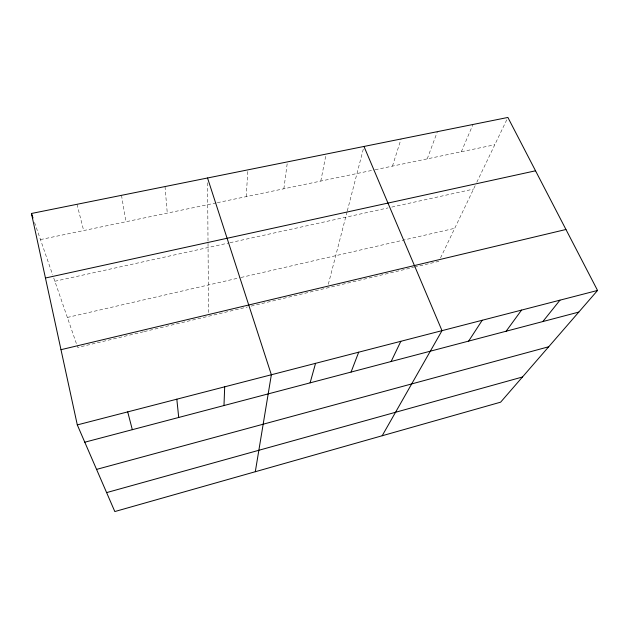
<?xml version="1.0" encoding="UTF-8"?>
<svg xmlns="http://www.w3.org/2000/svg" width="629" height="629" viewBox="0 0 629 629"><rect width="100%" height="100%" fill="white"/><g stroke="black" fill="none" stroke-linecap="round" stroke-linejoin="round"><path stroke-width="0.47" stroke-dasharray="3.15 2.36" d="M246.198 196.649L247.912 169.854M283.868 188.779L287.422 161.889M320.79 181.073L326.105 154.089M328.33 284.253L347.082 211.769M347.318 210.857L363.979 146.455M392.449 166.127L401.066 138.978M427.225 158.862L437.399 131.658M461.332 151.746L473 124.479M440.52 257.953L475.17 185.681M476.806 182.268L507.886 117.45M143.326 331.813L77.729 347.46L52.985 275.824M144.269 331.585L247.417 306.983M251.16 306.095L410.721 268.04M411.673 267.812L413.552 267.364M414.495 267.136L438.908 261.318M67.366 317.448L240.081 277.696M241.017 277.483L454.736 228.296M54.857 281.257L229.09 242.904M230.049 242.692L387.991 207.916M391.788 207.083L473.535 189.085M40.46 239.578L216.392 202.868M217.351 202.664L374.231 169.924M375.191 169.728L494.787 144.764M34.556 222.485L52.671 274.92M77.005 204.299L83.665 230.568M121.515 195.328L125.926 221.746M165.018 186.561L167.275 213.113M207.578 182.756L208.537 312.487"/><path stroke-width="0.94" d="M223.987 405.54L224.687 386.819M255.303 471.719L271.358 374.758L207.539 177.991M310.105 382.857L315.554 363.334M351.068 372.069L358.703 352.185M391.136 361.518L400.838 341.295M382.173 435.755L442.006 330.657L363.979 146.455M468.644 341.099L482.223 320.263M506.148 331.216L521.535 310.105M542.851 321.553L559.967 300.167M597.55 290.456L500.637 402.167L114.816 511.55L77.304 424.913L31.45 213.483L507.886 117.45L597.55 290.456L77.304 424.913M106.615 492.601L522.471 376.999M96.567 469.399L548.708 346.76M84.789 442.203L578.79 312.086M60.989 349.693L565.951 229.491M45.445 278.018L535.531 170.797M31.45 213.483L33.007 217.988M127.703 411.885L132.326 429.686M176.82 399.187L178.715 417.467"/></g></svg>
